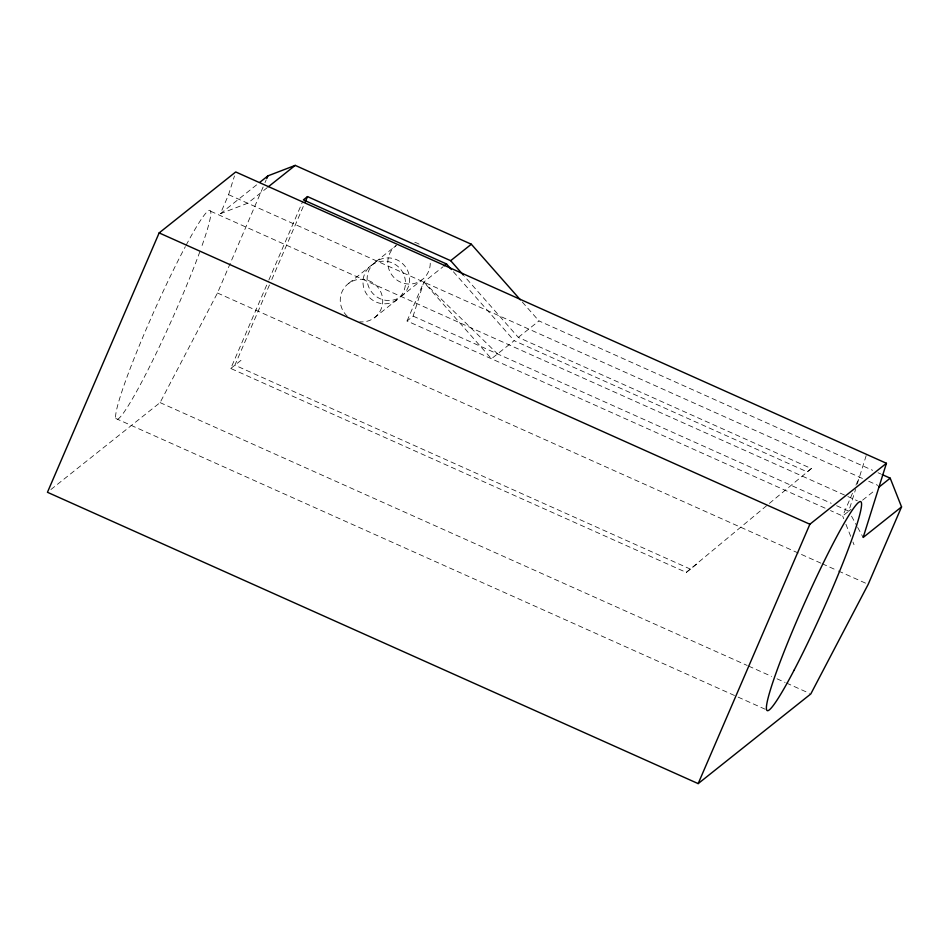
<?xml version="1.0" encoding="UTF-8"?>
<svg xmlns="http://www.w3.org/2000/svg" width="949" height="949" viewBox="0 0 949 949"><rect width="100%" height="100%" fill="white"/><g stroke="black" fill="none" stroke-linecap="round" stroke-linejoin="round"><path stroke-width="0.71" stroke-dasharray="4.75 3.56" d="M267.393 187.534L247.689 203.228L220.393 213.715L228.59 194.675L234.462 175.968M825.096 508.154L407.05 320.987L413.147 316.124L423.8 282.078L443.124 266.693M836.615 505.71L848.774 511.155L855.583 489.364M857.291 483.919L866.164 455.65M50.902 489.53L160.084 402.613L217.475 293.004L264.451 183.94M265.02 182.599L266.183 179.907M696.613 564.181L686.269 572.413L230.773 368.473L268.247 281.462M268.828 280.097L302.79 201.247M269.457 284.973L234.901 365.187L690.409 569.115M271.794 279.528L304 204.759M407.05 320.987L423.8 282.078L497.549 353.906M852.487 493.207L842.665 516.019L843.744 518.747M855.951 485.164L859.414 477.11M686.269 572.413L811.336 468.569L518.308 337.381L464.393 276.254M220.393 213.715L257.487 184.177M230.773 368.473L241.105 360.252M348.781 283.3L371.51 265.198M375.65 261.9L396.314 245.447A21.471 21.103 51.5 0 0 400.656 282.197A21.471 21.103 51.5 0 0 430.122 260.595M374.214 317.891L396.943 299.789A21.471 21.103 51.5 0 0 392.613 263.039A21.471 21.103 51.5 0 0 363.135 284.653A21.471 21.103 51.5 0 0 396.943 299.789M401.083 296.491A21.471 21.103 51.5 0 0 396.741 259.753A21.471 21.103 51.5 0 0 367.263 281.355A21.471 21.103 51.5 0 0 401.083 296.491L421.747 280.038M811.336 468.569L807.196 471.855L514.168 340.667L491.44 358.769L423.8 282.078M518.308 337.381L538.973 320.928L872.641 470.313M847.754 511.962L842.665 516.019L830.505 510.574M848.774 511.155L851.075 509.316M862.582 500.159L875.239 490.087M878.039 472.732L880.743 473.942M228.59 194.675L863.4 478.889M868.703 481.262L877.979 485.425M210.678 211.259L846.508 495.936M847.86 496.541L857.338 500.775M413.147 316.124L831.205 503.29M217.475 293.004L820.849 563.137M822.202 563.742L837.077 570.408M838.43 571.013L866.84 583.73M160.084 402.613L747.219 665.474M748.571 666.079L771.573 676.376M776.982 678.796L785.108 682.438M786.46 683.043L809.45 693.339M115.802 418.497L736.756 696.507M738.108 697.112L766.519 709.828M522.306 302.031L538.973 320.928M453.397 271.758L514.168 340.667M851.514 516.161L856.994 526.185M857.682 527.43L863.163 537.454M845.903 524.216L850.767 536.529M852.937 541.998L854.017 544.738M414.784 242.315A21.471 21.103 51.5 0 1 419.885 244.605M347.287 316.207A21.471 21.103 51.5 0 1 350.703 282.043A21.471 21.103 51.5 0 1 382.198 296.135A21.471 21.103 51.5 0 1 359.837 321.818M186.099 245.233A114.497 9.846 -65.9 0 1 200.998 248.555M199.895 251.604A114.497 9.846 -65.9 0 1 135.446 393.527A114.497 9.846 -65.9 0 1 122.694 389.137A114.497 9.846 -65.9 0 1 185.363 246.61"/><path stroke-width="1.42" d="M901.55 506.896L868.193 584.335L810.802 693.944L698.167 783.613L47.45 492.282L159.147 232.908L235.72 171.959L886.437 463.29L863.163 537.454L901.55 506.896L890.198 478.177L882.096 474.547M266.764 178.554L267.926 175.862L295.222 165.387L471.333 244.237L520.349 299.813M305.163 202.03L307.512 196.597L450.668 260.69L463.409 275.139M698.167 783.613L809.877 524.239L886.437 463.29M259.812 182.327L267.926 175.862M268.555 186.609L295.222 165.387M307.512 196.597L303.372 199.883L446.54 263.976L451.439 269.54M444.262 265.791L446.54 263.976M450.668 260.69L471.333 244.237M878.691 487.335L890.198 478.177M159.147 232.908L809.877 524.239M794.052 670.267A114.497 9.846 -65.9 0 0 861.395 502.59A114.497 9.846 -65.9 0 0 786.424 645.783A114.497 9.846 -65.9 0 0 794.052 670.267"/></g></svg>
